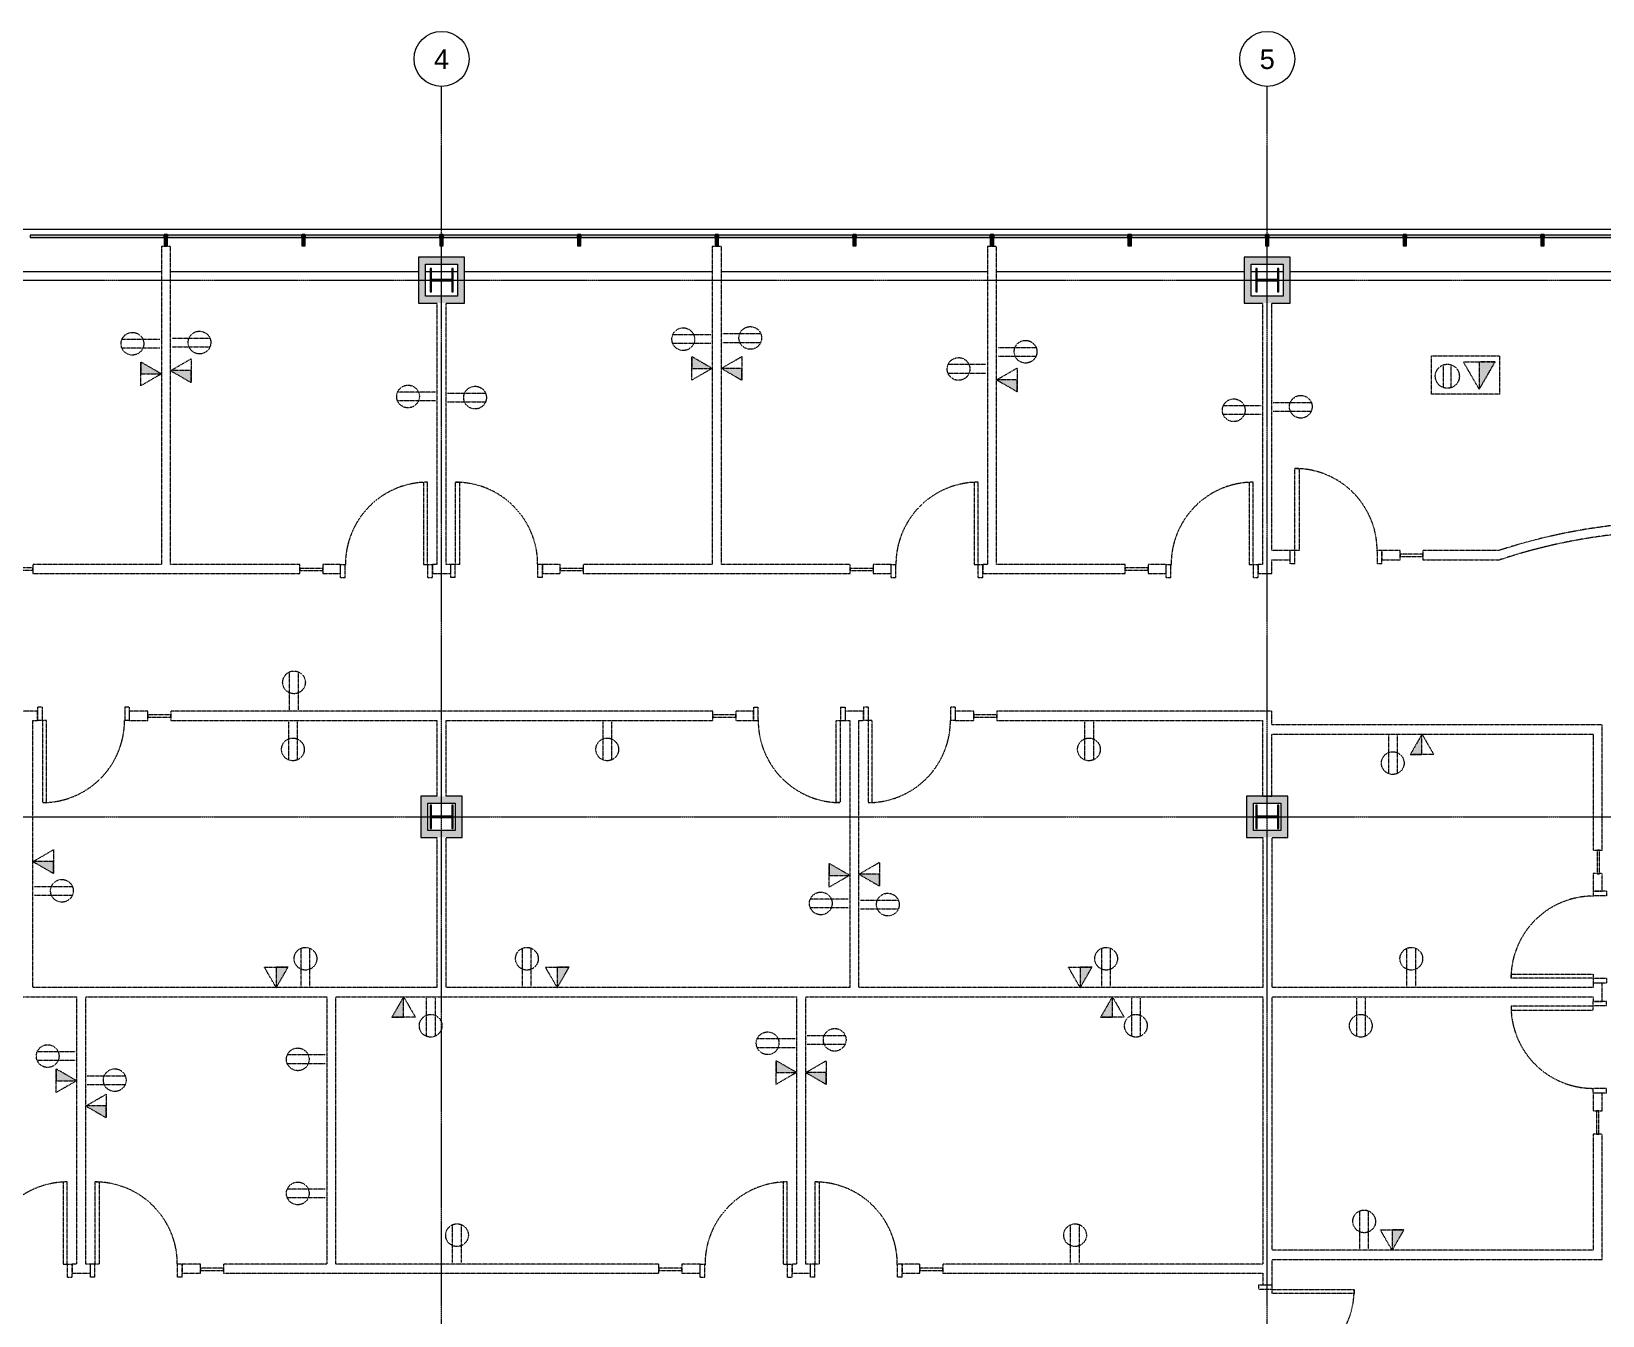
# Model space of a CAD drawing. Header units: inches. Extents: x 628 to 4383, y -418 to 2229.
# Drawn here: x 2282 to 2967, y 1669 to 2229 of the extents above; entities that cross this region are included whole.
import ezdxf

# ---------------------------------------------------------------- set-up
doc = ezdxf.new("R2010")
doc.units = ezdxf.units.IN
doc.header["$MEASUREMENT"] = 0
doc.linetypes.add('Demolished', pattern=[0.1875, 0.125, -0.0625])
doc.linetypes.add('Grid Line 1_2_', pattern=[0.875, 0.5, -0.125, 0.125, -0.125])
for name, color, linetype, lineweight in [('A-ANNO-NOTE', 131, 'Demolished', 9), ('A-DOOR', 31, 'Demolished', 9), ('A-DOOR-FRAM', 31, 'Demolished', 20), ('A-GLAZ-CURT', 52, 'Demolished', 9), ('A-GLAZ-CWMG', 51, 'Continuous', 13), ('A-WALL', 113, 'Demolished', 9), ('A-WALL-PATT', 111, 'Continuous', 13), ('I-WALL', 2, 'Continuous', 13), ('S-COLS', 52, 'Continuous', 13), ('S-GRID', 1, 'Continuous', 9), ('S-GRID-IDEN', 1, 'Continuous', 9)]:
    doc.layers.add(name, color=color, linetype=linetype, lineweight=lineweight)
doc.styles.add('Swis721 Lt BT', font='swissl.ttf', dxfattribs={"height": 8.514638})

# ---------------------------------------------------------------- blocks, each defined once
blk = doc.blocks.new('Single Flush - OTJ_SOLIDFLUSH_ALUM-4837881-6TH FLOOR DEMOLITION')
at = {"layer": 'A-DOOR', "color": 250, "lineweight": 20}
for p, q in [((16.15625, 37.8125), (16.15625, 2)), ((17.90625, 37.8125), (16.15625, 37.8125)), ((17.90625, 2), (17.90625, 37.8125)), ((16.15625, 2), (17.90625, 2))]:
    blk.add_line(p, q, dxfattribs=at)
at = {"layer": 'A-DOOR', "color": 7}
blk.add_arc((17.90625, 2), 35.8125, 90, 180.5, dxfattribs=at)
at = {"layer": 'A-DOOR-FRAM', "color": 250}
for p, q in [((-20, -3.75), (-20, 2)), ((-20, 2), (-18, 2)), ((-18, -3.75), (-18, 2)), ((18.000004, -3.75), (18.000004, 2)), ((18.000004, 2), (20.000004, 2)), ((20.000004, -3.75), (20.000004, 2)), ((-20, -3.75), (-18, -3.75)), ((18.000004, -3.75), (20.000004, -3.75))]:
    blk.add_line(p, q, dxfattribs=at)
blk = doc.blocks.new('Single Flush - OTJ_SOLIDFLUSH_ALUM-4837941-6TH FLOOR DEMOLITION')
at = {"layer": 'A-DOOR', "color": 250, "lineweight": 20}
for p, q in [((16.15625, -2), (17.90625, -2)), ((16.15625, -37.8125), (16.15625, -2)), ((17.90625, -2), (17.90625, -37.8125)), ((17.90625, -37.8125), (16.15625, -37.8125))]:
    blk.add_line(p, q, dxfattribs=at)
at = {"layer": 'A-DOOR', "color": 7}
blk.add_arc((17.90625, -2), 35.8125, 179.5, 270, dxfattribs=at)
at = {"layer": 'A-DOOR-FRAM', "color": 250}
for p, q in [((-20, 3.75), (-20, -2)), ((-20, 3.75), (-18, 3.75)), ((-18, 3.75), (-18, -2)), ((18.000004, 3.75), (18.000004, -2)), ((18.000004, 3.75), (20.000004, 3.75)), ((20.000004, 3.75), (20.000004, -2)), ((-20, -2), (-18, -2)), ((18.000004, -2), (20.000004, -2))]:
    blk.add_line(p, q, dxfattribs=at)
blk = doc.blocks.new('System Panel - Glazed-4866112-6TH FLOOR DEMOLITION')
at = {"layer": 'A-GLAZ-CURT', "color": 250, "lineweight": 20}
for p, q in [((5, 1.75), (-5, 1.75)), ((-5, 1.75), (-5, 0.75)), ((-5, 0.75), (5, 0.75)), ((5, 0.75), (5, 1.75))]:
    blk.add_line(p, q, dxfattribs=at)
blk = doc.blocks.new('System Panel - Glazed-4869387-6TH FLOOR DEMOLITION')
at = {"layer": 'A-GLAZ-CURT', "color": 250, "lineweight": 20}
for p, q in [((5.125, 1.75), (-5.125, 1.75)), ((-5.125, 1.75), (-5.125, 0.75)), ((-5.125, 0.75), (5.125, 0.75)), ((5.125, 0.75), (5.125, 1.75))]:
    blk.add_line(p, q, dxfattribs=at)
blk = doc.blocks.new('HP-Bearing Pile-Column - HP10X57-4885479-6TH FLOOR DEMOLITION')
at = {"layer": 'S-COLS', "lineweight": 9}
blk.add_hatch(color=7, dxfattribs=at).paths.add_polyline_path([(-5.1, -5), (5.1, -5), (5.1, -4.435), (0.2825, -4.435), (0.2825, 4.435), (5.1, 4.435), (5.1, 5), (-5.1, 5), (-5.1, 4.435), (-0.2825, 4.435), (-0.2825, -4.435), (-5.1, -4.435)], flags=0)
at = {"layer": 'S-COLS', "color": 8, "lineweight": 20}
for p, q in [((5.1, 5), (-5.1, 5)), ((-5.1, 5), (-5.1, 4.435)), ((-5.1, 4.435), (-0.2825, 4.435)), ((-0.2825, 4.435), (-0.2825, -4.435)), ((0.2825, -4.435), (0.2825, 4.435)), ((0.2825, 4.435), (5.1, 4.435)), ((5.1, 4.435), (5.1, 5)), ((-0.2825, -4.435), (-5.1, -4.435)), ((-5.1, -4.435), (-5.1, -5)), ((-5.1, -5), (5.1, -5)), ((5.1, -4.435), (0.2825, -4.435)), ((5.1, -5), (5.1, -4.435))]:
    blk.add_line(p, q, dxfattribs=at)
blk = doc.blocks.new('System Panel - Glazed-V17-6TH FLOOR DEMOLITION')
at = {"layer": 'A-GLAZ-CURT', "linetype": 'Continuous'}
blk.add_hatch(color=7, dxfattribs=at).paths.add_polyline_path([(29.25, 1.75), (-29.25, 1.75), (-29.25, 0.75), (29.25, 0.75)], flags=0)
at = {"layer": 'A-GLAZ-CURT', "color": 8, "linetype": 'Continuous', "lineweight": 20}
for p, q in [((29.25, 1.75), (-29.25, 1.75)), ((-29.25, 1.75), (-29.25, 0.75)), ((-29.25, 0.75), (29.25, 0.75)), ((29.25, 0.75), (29.25, 1.75))]:
    blk.add_line(p, q, dxfattribs=at)
blk = doc.blocks.new('System Panel - Glazed-4980339-6TH FLOOR DEMOLITION')
at = {"layer": 'A-GLAZ-CURT', "linetype": 'Continuous'}
blk.add_hatch(color=7, dxfattribs=at).paths.add_polyline_path([(29.34, 0.75), (29.34, 1.75), (-29.34, 1.75), (-29.34, 0.75), (23.09, 0.75)], flags=0)
at = {"layer": 'A-GLAZ-CURT', "color": 8, "linetype": 'Continuous', "lineweight": 20}
for p, q in [((29.34, 1.75), (-29.34, 1.75)), ((-29.34, 1.75), (-29.34, 0.75)), ((-29.34, 0.75), (29.34, 0.75)), ((29.34, 0.75), (29.34, 1.75))]:
    blk.add_line(p, q, dxfattribs=at)
blk = doc.blocks.new('System Panel - Glazed-4980340-6TH FLOOR DEMOLITION')
at = {"layer": 'A-GLAZ-CURT', "linetype": 'Continuous'}
blk.add_hatch(color=7, dxfattribs=at).paths.add_polyline_path([(-29.25, 0.75), (29.25, 0.75), (29.25, 1.75), (-29.25, 1.75)], flags=0)
at = {"layer": 'A-GLAZ-CURT', "color": 8, "linetype": 'Continuous', "lineweight": 20}
for p, q in [((29.25, 1.75), (-29.25, 1.75)), ((-29.25, 1.75), (-29.25, 0.75)), ((-29.25, 0.75), (29.25, 0.75)), ((29.25, 0.75), (29.25, 1.75))]:
    blk.add_line(p, q, dxfattribs=at)
blk = doc.blocks.new('System Panel - Glazed-4980341-6TH FLOOR DEMOLITION')
at = {"layer": 'A-GLAZ-CURT', "linetype": 'Continuous'}
blk.add_hatch(color=7, dxfattribs=at).paths.add_polyline_path([(25.75, 0.75), (25.75, 1.75), (-25.75, 1.75), (-25.75, 0.75)], flags=0)
at = {"layer": 'A-GLAZ-CURT', "color": 8, "linetype": 'Continuous', "lineweight": 20}
for p, q in [((25.75, 1.75), (-25.75, 1.75)), ((-25.75, 1.75), (-25.75, 0.75)), ((-25.75, 0.75), (25.75, 0.75)), ((25.75, 0.75), (25.75, 1.75))]:
    blk.add_line(p, q, dxfattribs=at)
blk = doc.blocks.new('Rectangular Mullion - 1_5_ x 2_5_ rectangular-4980335-6TH FLOOR DEMOLITION')
at = {"layer": 'A-GLAZ-CWMG', "lineweight": 9}
blk.add_hatch(color=7, dxfattribs=at).paths.add_polyline_path([(0.75, 3), (0.75, -2), (-0.75, -2), (-0.75, 3)], flags=0)
at = {"layer": 'A-GLAZ-CWMG', "color": 8, "lineweight": 20}
for p, q in [((-0.75, 3), (0.75, 3)), ((-0.75, -2), (-0.75, 3)), ((0.75, 3), (0.75, -2)), ((0.75, -2), (-0.75, -2))]:
    blk.add_line(p, q, dxfattribs=at)
blk = doc.blocks.new('Grid - Grid Head - Circle-50561-6TH FLOOR DEMOLITION')
at = {"layer": 'S-GRID-IDEN'}
blk.add_circle((0, 0), 0.125, dxfattribs=at)

msp = doc.modelspace()

# ---------------------------------------------------------------- hatches: boundary and pattern name
at = {"layer": 'A-ANNO-NOTE'}
for points in [[(2338.98, 2079.55), (2330.05, 2084.71), (2330.05, 2079.55)], [(2579.12, 2081.96), (2570.19, 2087.12), (2570.19, 2081.96)], [(2913.55, 2072.87), (2920.47, 2084.87), (2913.55, 2084.87)], [(2351.91, 2075.8), (2351.91, 2080.96), (2342.98, 2080.96)], [(2592.06, 2076.8), (2592.06, 2081.96), (2583.12, 2081.96)], [(2712.09, 2071.8), (2712.09, 2076.96), (2703.15, 2076.96)], [(2888.59, 1913.54), (2888.59, 1922.47), (2883.44, 1913.54)], [(2291.94, 1861.77), (2291.94, 1866.92), (2283.01, 1866.92)], [(2639.09, 1860.92), (2630.16, 1866.08), (2630.16, 1860.92)], [(2652.03, 1856.27), (2652.03, 1861.42), (2643.09, 1861.42)], [(2389.07, 1811.95), (2394.22, 1820.88), (2389.07, 1820.88)], [(2511.6, 1811.95), (2516.76, 1820.88), (2511.6, 1820.88)], [(2739.59, 1811.95), (2744.75, 1820.88), (2739.59, 1820.88)], [(2444.6, 1799.02), (2444.6, 1807.95), (2439.44, 1799.02)], [(2753.59, 1799.02), (2753.59, 1807.95), (2748.44, 1799.02)], [(2302.04, 1771.36), (2293.11, 1776.52), (2293.11, 1771.36)], [(2615.93, 1774.95), (2606.99, 1780.11), (2606.99, 1774.95)], [(2628.86, 1769.79), (2628.86, 1774.95), (2619.93, 1774.95), (2627.23, 1770.73)], [(2314.97, 1755.21), (2314.97, 1760.36), (2306.04, 1760.36)], [(2875.59, 1697.42), (2880.75, 1706.36), (2875.59, 1706.36)]]:
    msp.add_hatch(color=7, dxfattribs=at).paths.add_polyline_path(points, flags=0)
at = {"layer": 'A-WALL-PATT', "lineweight": 9}
for points in [[(2451.14, 2110.46), (2454.14, 2110.46), (2454.14, 2130.46), (2451.14, 2130.46), (2451.14, 2120.64)], [(2461.89, 2127.46), (2471.14, 2127.46), (2471.14, 2130.46), (2454.14, 2130.46), (2454.14, 2127.46), (2460.39, 2127.46)], [(2811.13, 2110.46), (2814.13, 2110.46), (2814.13, 2130.46), (2811.13, 2130.46), (2811.13, 2120.64)], [(2814.13, 2127.46), (2831.13, 2127.46), (2831.13, 2130.46), (2814.13, 2130.46)], [(2471.14, 2110.46), (2471.14, 2127.46), (2468.14, 2127.46), (2468.14, 2110.46)], [(2831.13, 2110.46), (2831.13, 2127.46), (2828.13, 2127.46), (2828.13, 2110.46)], [(2459.14, 2110.46), (2468.14, 2110.46), (2468.14, 2113.46), (2454.14, 2113.46), (2454.14, 2110.46)], [(2828.13, 2110.46), (2828.13, 2113.46), (2814.13, 2113.46), (2814.13, 2110.46), (2827.49, 2110.46)], [(2452.1, 1877.42), (2455.1, 1877.42), (2455.1, 1895.42), (2452.1, 1895.42)], [(2455.1, 1892.42), (2470.1, 1892.42), (2470.1, 1895.42), (2455.1, 1895.42)], [(2467.1, 1877.42), (2470.1, 1877.42), (2470.1, 1892.42), (2467.1, 1892.42), (2467.1, 1880.42)], [(2812.09, 1877.42), (2815.09, 1877.42), (2815.09, 1895.42), (2812.09, 1895.42)], [(2823.13, 1892.42), (2830.09, 1892.42), (2830.09, 1895.42), (2815.09, 1895.42), (2815.09, 1892.42), (2819.22, 1892.42)], [(2827.09, 1877.42), (2830.09, 1877.42), (2830.09, 1892.42), (2827.09, 1892.42), (2827.09, 1880.42)], [(2463.09, 1877.42), (2467.1, 1877.42), (2467.1, 1880.42), (2455.1, 1880.42), (2455.1, 1877.42), (2459.14, 1877.42)], [(2823.13, 1877.42), (2827.09, 1877.42), (2827.09, 1880.42), (2815.09, 1880.42), (2815.09, 1877.42), (2819.22, 1877.42)]]:
    msp.add_hatch(color=7, dxfattribs=at).paths.add_polyline_path(points, flags=0)

# ---------------------------------------------------------------- linework, layer by layer
at = {"layer": 'A-ANNO-NOTE', "color": 7}
for p, q in [((2578.47, 2096.62), (2561.94, 2096.62)), ((2583.78, 2097.13), (2600.3, 2097.13)), ((2338.33, 2094.62), (2321.8, 2094.62)), ((2338.33, 2090.79), (2321.8, 2090.79)), ((2343.63, 2095.13), (2360.16, 2095.13)), ((2343.63, 2091.3), (2360.16, 2091.3)), ((2578.47, 2092.79), (2561.94, 2092.79)), ((2583.78, 2093.3), (2600.3, 2093.3)), ((2703.81, 2091.13), (2720.33, 2091.13)), ((2338.98, 2079.55), (2330.05, 2084.71)), ((2330.05, 2084.71), (2330.05, 2079.55)), ((2338.98, 2079.55), (2330.05, 2084.71)), ((2330.05, 2074.39), (2330.05, 2084.71)), ((2342.98, 2080.96), (2351.91, 2086.12)), ((2351.91, 2086.12), (2351.91, 2075.8)), ((2579.12, 2081.96), (2570.19, 2087.12)), ((2570.19, 2087.12), (2570.19, 2081.96)), ((2579.12, 2081.96), (2570.19, 2087.12)), ((2570.19, 2076.8), (2570.19, 2087.12)), ((2583.12, 2081.96), (2592.06, 2087.12)), ((2592.06, 2087.12), (2592.06, 2076.8)), ((2698.5, 2083.62), (2681.97, 2083.62)), ((2703.81, 2087.3), (2720.33, 2087.3)), ((2892.67, 2087.48), (2922.38, 2087.48)), ((2892.67, 2070.67), (2892.67, 2087.48)), ((2897.95, 2073.56), (2897.95, 2083.51)), ((2901.33, 2073.56), (2901.33, 2083.51)), ((2906.62, 2084.87), (2920.47, 2084.87)), ((2913.55, 2072.87), (2906.62, 2084.87)), ((2913.55, 2084.87), (2913.55, 2072.87)), ((2913.55, 2072.87), (2920.47, 2084.87)), ((2920.47, 2084.87), (2913.55, 2084.87)), ((2920.47, 2084.87), (2913.55, 2072.87)), ((2922.38, 2087.48), (2922.38, 2070.67)), ((2330.05, 2079.55), (2338.98, 2079.55)), ((2338.98, 2079.55), (2330.05, 2074.39)), ((2342.98, 2080.96), (2351.91, 2075.8)), ((2351.91, 2080.96), (2342.98, 2080.96)), ((2342.98, 2080.96), (2351.91, 2075.8)), ((2351.91, 2075.8), (2351.91, 2080.96)), ((2570.19, 2081.96), (2579.12, 2081.96)), ((2579.12, 2081.96), (2570.19, 2076.8)), ((2583.12, 2081.96), (2592.06, 2076.8)), ((2592.06, 2081.96), (2583.12, 2081.96)), ((2583.12, 2081.96), (2592.06, 2076.8)), ((2592.06, 2076.8), (2592.06, 2081.96)), ((2698.5, 2079.79), (2681.97, 2079.79)), ((2703.15, 2076.96), (2712.09, 2082.12)), ((2703.15, 2076.96), (2712.09, 2071.8)), ((2712.09, 2076.96), (2703.15, 2076.96)), ((2703.15, 2076.96), (2712.09, 2071.8)), ((2712.09, 2082.12), (2712.09, 2071.8)), ((2712.09, 2071.8), (2712.09, 2076.96)), ((2458.48, 2071.62), (2441.96, 2071.62)), ((2463.79, 2071.13), (2480.32, 2071.13)), ((2922.38, 2070.67), (2892.67, 2070.67)), ((2458.48, 2067.79), (2441.96, 2067.79)), ((2463.79, 2067.3), (2480.32, 2067.3)), ((2818.48, 2065.62), (2801.95, 2065.62)), ((2823.78, 2067.13), (2840.31, 2067.13)), ((2823.78, 2063.3), (2840.31, 2063.3)), ((2818.48, 2061.79), (2801.95, 2061.79)), ((2394.89, 1933.1), (2394.89, 1949.62)), ((2398.73, 1933.1), (2398.73, 1949.62)), ((2394.41, 1927.79), (2394.41, 1911.26)), ((2398.24, 1927.79), (2398.24, 1911.26)), ((2531.47, 1927.79), (2531.47, 1911.26)), ((2535.3, 1927.79), (2535.3, 1911.26)), ((2741.47, 1927.79), (2741.47, 1911.26)), ((2745.31, 1927.79), (2745.31, 1911.26)), ((2873.93, 1921.82), (2873.93, 1905.29)), ((2877.77, 1921.82), (2877.77, 1905.29)), ((2888.59, 1922.47), (2883.44, 1913.54)), ((2888.59, 1922.47), (2883.44, 1913.54)), ((2888.59, 1913.54), (2888.59, 1922.47)), ((2888.59, 1922.47), (2893.75, 1913.54)), ((2883.44, 1913.54), (2888.59, 1913.54)), ((2893.75, 1913.54), (2883.44, 1913.54)), ((2283.01, 1866.92), (2291.94, 1872.08)), ((2291.94, 1872.08), (2291.94, 1861.77)), ((2283.01, 1866.92), (2291.94, 1861.77)), ((2291.94, 1866.92), (2283.01, 1866.92)), ((2283.01, 1866.92), (2291.94, 1861.77)), ((2291.94, 1861.77), (2291.94, 1866.92)), ((2639.09, 1860.92), (2630.16, 1866.08)), ((2630.16, 1866.08), (2630.16, 1860.92)), ((2639.09, 1860.92), (2630.16, 1866.08)), ((2630.16, 1855.77), (2630.16, 1866.08)), ((2643.09, 1861.42), (2652.03, 1866.58)), ((2652.03, 1866.58), (2652.03, 1856.27)), ((2630.16, 1860.92), (2639.09, 1860.92)), ((2639.09, 1860.92), (2630.16, 1855.77)), ((2643.09, 1861.42), (2652.03, 1856.27)), ((2652.03, 1861.42), (2643.09, 1861.42)), ((2643.09, 1861.42), (2652.03, 1856.27)), ((2652.03, 1856.27), (2652.03, 1861.42)), ((2283.66, 1856.1), (2300.19, 1856.1)), ((2283.66, 1852.26), (2300.19, 1852.26)), ((2638.44, 1850.58), (2621.92, 1850.58)), ((2643.75, 1850.1), (2660.27, 1850.1)), ((2638.44, 1846.75), (2621.92, 1846.75)), ((2643.75, 1846.26), (2660.27, 1846.26)), ((2399.89, 1812.6), (2399.89, 1829.13)), ((2403.73, 1812.6), (2403.73, 1829.13)), ((2496.42, 1812.6), (2496.42, 1829.13)), ((2500.26, 1812.6), (2500.26, 1829.13)), ((2748.96, 1812.6), (2748.96, 1829.13)), ((2752.79, 1812.6), (2752.79, 1829.13)), ((2882.03, 1812.6), (2882.03, 1829.13)), ((2885.86, 1812.6), (2885.86, 1829.13)), ((2389.07, 1811.95), (2383.91, 1820.88)), ((2383.91, 1820.88), (2394.22, 1820.88)), ((2389.07, 1811.95), (2394.22, 1820.88)), ((2394.22, 1820.88), (2389.07, 1820.88)), ((2389.07, 1820.88), (2389.07, 1811.95)), ((2389.07, 1811.95), (2394.22, 1820.88)), ((2511.6, 1811.95), (2506.44, 1820.88)), ((2506.44, 1820.88), (2516.76, 1820.88)), ((2511.6, 1811.95), (2516.76, 1820.88)), ((2516.76, 1820.88), (2511.6, 1820.88)), ((2511.6, 1820.88), (2511.6, 1811.95)), ((2511.6, 1811.95), (2516.76, 1820.88)), ((2739.59, 1811.95), (2734.44, 1820.88)), ((2734.44, 1820.88), (2744.75, 1820.88)), ((2739.59, 1811.95), (2744.75, 1820.88)), ((2744.75, 1820.88), (2739.59, 1820.88)), ((2739.59, 1820.88), (2739.59, 1811.95)), ((2739.59, 1811.95), (2744.75, 1820.88)), ((2444.6, 1807.95), (2439.44, 1799.02)), ((2444.6, 1807.95), (2439.44, 1799.02)), ((2444.6, 1799.02), (2444.6, 1807.95)), ((2444.6, 1807.95), (2449.76, 1799.02)), ((2454.48, 1807.3), (2454.48, 1790.77)), ((2458.31, 1807.3), (2458.31, 1790.77)), ((2753.59, 1807.95), (2748.44, 1799.02)), ((2753.59, 1807.95), (2748.44, 1799.02)), ((2753.59, 1799.02), (2753.59, 1807.95)), ((2753.59, 1807.95), (2758.75, 1799.02)), ((2761.93, 1807.3), (2761.93, 1790.77)), ((2765.77, 1807.3), (2765.77, 1790.77)), ((2859.99, 1807.3), (2859.99, 1790.77)), ((2863.82, 1807.3), (2863.82, 1790.77)), ((2439.44, 1799.02), (2444.6, 1799.02)), ((2449.76, 1799.02), (2439.44, 1799.02)), ((2748.44, 1799.02), (2753.59, 1799.02)), ((2758.75, 1799.02), (2748.44, 1799.02)), ((2615.27, 1789.61), (2598.75, 1789.61)), ((2620.58, 1791.12), (2637.11, 1791.12)), ((2301.39, 1784.02), (2284.86, 1784.02)), ((2410.41, 1782.61), (2393.89, 1782.61)), ((2615.27, 1785.77), (2598.75, 1785.77)), ((2620.58, 1787.29), (2637.11, 1787.29)), ((2301.39, 1780.19), (2284.86, 1780.19)), ((2302.04, 1771.36), (2293.11, 1776.52)), ((2293.11, 1776.52), (2293.11, 1771.36)), ((2302.04, 1771.36), (2293.11, 1776.52)), ((2293.11, 1766.21), (2293.11, 1776.52)), ((2410.41, 1778.77), (2393.89, 1778.77)), ((2615.93, 1774.95), (2606.99, 1780.11)), ((2606.99, 1780.11), (2606.99, 1774.95)), ((2615.93, 1774.95), (2606.99, 1780.11)), ((2606.99, 1769.79), (2606.99, 1780.11)), ((2606.99, 1774.95), (2615.93, 1774.95)), ((2615.93, 1774.95), (2606.99, 1769.79)), ((2619.93, 1774.95), (2628.86, 1780.11)), ((2619.93, 1774.95), (2628.86, 1769.79)), ((2628.86, 1774.95), (2619.93, 1774.95)), ((2619.93, 1774.95), (2628.86, 1769.79)), ((2628.86, 1780.11), (2628.86, 1769.79)), ((2628.86, 1769.79), (2628.86, 1774.95)), ((2293.11, 1771.36), (2302.04, 1771.36)), ((2302.04, 1771.36), (2293.11, 1766.21)), ((2306.69, 1773.54), (2323.22, 1773.54)), ((2306.69, 1769.71), (2323.22, 1769.71)), ((2306.04, 1760.36), (2314.97, 1765.52)), ((2314.97, 1765.52), (2314.97, 1755.21)), ((2306.04, 1760.36), (2314.97, 1755.21)), ((2314.97, 1760.36), (2306.04, 1760.36)), ((2306.04, 1760.36), (2314.97, 1755.21)), ((2314.97, 1755.21), (2314.97, 1760.36)), ((2410.41, 1724.14), (2393.89, 1724.14)), ((2410.41, 1720.31), (2393.89, 1720.31)), ((2861.47, 1698.08), (2861.47, 1714.6)), ((2865.31, 1698.08), (2865.31, 1714.6)), ((2465.96, 1692.08), (2465.96, 1708.6)), ((2469.79, 1692.08), (2469.79, 1708.6)), ((2735.42, 1692.08), (2735.42, 1708.6)), ((2739.25, 1692.08), (2739.25, 1708.6)), ((2875.59, 1697.42), (2870.44, 1706.36)), ((2870.44, 1706.36), (2880.75, 1706.36)), ((2875.59, 1697.42), (2880.75, 1706.36)), ((2880.75, 1706.36), (2875.59, 1706.36)), ((2875.59, 1706.36), (2875.59, 1697.42)), ((2875.59, 1697.42), (2880.75, 1706.36))]:
    msp.add_line(p, q, dxfattribs=at)
for centre, radius in [((2326.36, 2092.7), 4.95), ((2355.59, 2093.22), 4.95), ((2566.51, 2094.7), 4.95), ((2595.74, 2095.22), 4.95), ((2715.77, 2089.22), 4.95), ((2686.54, 2081.7), 4.95), ((2899.64, 2078.53), 5.25), ((2446.52, 2069.7), 4.95), ((2475.75, 2069.22), 4.95), ((2835.75, 2065.22), 4.95), ((2806.51, 2063.7), 4.95), ((2396.81, 1945.06), 4.95), ((2396.33, 1915.83), 4.95), ((2533.38, 1915.83), 4.95), ((2743.39, 1915.83), 4.95), ((2875.85, 1909.86), 4.95), ((2295.62, 1854.18), 4.95), ((2626.48, 1848.67), 4.95), ((2655.71, 1848.18), 4.95), ((2401.81, 1824.56), 4.95), ((2498.34, 1824.56), 4.95), ((2750.88, 1824.56), 4.95), ((2883.94, 1824.56), 4.95), ((2456.39, 1795.33), 4.95), ((2763.85, 1795.33), 4.95), ((2861.9, 1795.33), 4.95), ((2603.31, 1787.69), 4.95), ((2632.54, 1789.21), 4.95), ((2289.42, 1782.11), 4.95), ((2398.45, 1780.69), 4.95), ((2318.65, 1771.62), 4.95), ((2398.45, 1722.23), 4.95), ((2863.39, 1710.04), 4.95), ((2467.88, 1704.04), 4.95), ((2737.34, 1704.04), 4.95)]:
    msp.add_circle(centre, radius, dxfattribs=at)
at = {"layer": 'A-WALL', "linetype": 'Continuous'}
for p, q in [((1920.79, 2142.61), (4082.77, 2142.61)), ((2338.98, 2124.11), (2222.95, 2124.11)), ((2451.14, 2124.11), (2342.98, 2124.11)), ((2456.14, 2124.11), (2454.14, 2124.11)), ((2465.57, 2124.11), (2456.7, 2124.11)), ((2468.14, 2124.11), (2466.14, 2124.11)), ((2579.12, 2124.11), (2471.14, 2124.11)), ((2699.15, 2124.11), (2583.12, 2124.11)), ((2811.13, 2124.11), (2703.15, 2124.11)), ((2816.13, 2124.11), (2814.13, 2124.11)), ((2825.57, 2124.11), (2816.7, 2124.11)), ((2828.13, 2124.11), (2826.13, 2124.11)), ((2999.27, 2124.11), (2831.13, 2124.11))]:
    msp.add_line(p, q, dxfattribs=at)
at = {"layer": 'A-WALL', "color": 250, "lineweight": 20}
for p, q in [((2342.98, 2135.11), (2338.98, 2135.11)), ((2338.98, 2135.11), (2338.98, 1996.51)), ((2342.98, 1996.51), (2342.98, 2135.11)), ((2583.12, 2135.11), (2579.12, 2135.11)), ((2579.12, 2135.11), (2579.12, 1996.51)), ((2583.12, 1996.51), (2583.12, 2135.11)), ((2703.15, 2135.11), (2699.15, 2135.11)), ((2699.15, 2135.11), (2699.15, 1996.51)), ((2703.15, 1996.51), (2703.15, 2135.11)), ((2459.14, 2110.46), (2459.14, 1996.51)), ((2463.14, 1996.51), (2463.14, 2110.46)), ((2819.13, 2110.46), (2819.13, 1996.51)), ((2823.13, 2002.48), (2823.13, 2110.46)), ((2831.13, 2002.48), (2823.13, 2002.48)), ((2831.13, 1998.48), (2831.13, 2002.48)), ((2879.01, 2002.48), (2871.13, 2002.48)), ((2871.13, 2002.48), (2871.13, 1998.48)), ((2879.01, 1998.48), (2879.01, 2002.48)), ((2921.81, 2002.48), (2889.01, 2002.48)), ((2889.01, 2002.48), (2889.01, 1998.48)), ((2338.98, 1996.51), (2282.95, 1996.51)), ((2282.95, 1996.51), (2282.95, 1992.51)), ((2399.4, 1996.51), (2342.98, 1996.51)), ((2399.4, 1992.51), (2399.4, 1996.51)), ((2417.14, 1996.51), (2409.4, 1996.51)), ((2409.4, 1996.51), (2409.4, 1992.51)), ((2417.14, 1992.51), (2417.14, 1996.51)), ((2459.14, 1996.51), (2457.14, 1996.51)), ((2457.14, 1996.51), (2457.14, 1992.51)), ((2465.14, 1996.51), (2463.14, 1996.51)), ((2465.14, 1992.51), (2465.14, 1996.51)), ((2512.86, 1996.51), (2505.14, 1996.51)), ((2505.14, 1996.51), (2505.14, 1992.51)), ((2512.86, 1992.51), (2512.86, 1996.51)), ((2579.12, 1996.51), (2522.86, 1996.51)), ((2522.86, 1996.51), (2522.86, 1992.51)), ((2639.36, 1996.51), (2583.12, 1996.51)), ((2639.36, 1992.51), (2639.36, 1996.51)), ((2657.15, 1996.51), (2649.36, 1996.51)), ((2649.36, 1996.51), (2649.36, 1992.51)), ((2657.15, 1992.51), (2657.15, 1996.51)), ((2699.15, 1996.51), (2697.15, 1996.51)), ((2697.15, 1996.51), (2697.15, 1992.51)), ((2759.16, 1996.51), (2703.15, 1996.51)), ((2759.16, 1992.51), (2759.16, 1996.51)), ((2777.13, 1996.51), (2769.16, 1996.51)), ((2769.16, 1996.51), (2769.16, 1992.51)), ((2777.13, 1992.51), (2777.13, 1996.51)), ((2819.13, 1996.51), (2817.13, 1996.51)), ((2817.13, 1996.51), (2817.13, 1992.51)), ((2823.13, 1992.51), (2823.13, 1998.48)), ((2823.13, 1998.48), (2831.13, 1998.48)), ((2871.13, 1998.48), (2879.01, 1998.48)), ((2889.01, 1998.48), (2922.45, 1998.48)), ((2282.95, 1992.51), (2399.4, 1992.51)), ((2409.4, 1992.51), (2417.14, 1992.51)), ((2457.14, 1992.51), (2465.14, 1992.51)), ((2505.14, 1992.51), (2512.86, 1992.51)), ((2522.86, 1992.51), (2639.36, 1992.51)), ((2649.36, 1992.51), (2657.15, 1992.51)), ((2697.15, 1992.51), (2759.16, 1992.51)), ((2769.16, 1992.51), (2777.13, 1992.51)), ((2817.13, 1992.51), (2823.13, 1992.51)), ((2285.01, 1932.44), (2277.01, 1932.44)), ((2285.01, 1928.44), (2285.01, 1932.44)), ((2333.12, 1932.44), (2325.01, 1932.44)), ((2325.01, 1932.44), (2325.01, 1928.44)), ((2333.12, 1928.44), (2333.12, 1932.44)), ((2579.37, 1932.44), (2343.12, 1932.44)), ((2343.12, 1932.44), (2343.12, 1928.44)), ((2579.37, 1928.44), (2579.37, 1932.44)), ((2597.09, 1932.44), (2589.37, 1932.44)), ((2589.37, 1932.44), (2589.37, 1928.44)), ((2597.09, 1928.44), (2597.09, 1932.44)), ((2645.09, 1932.44), (2637.09, 1932.44)), ((2637.09, 1932.44), (2637.09, 1928.44)), ((2645.09, 1928.44), (2645.09, 1932.44)), ((2693.22, 1932.44), (2685.09, 1932.44)), ((2685.09, 1932.44), (2685.09, 1928.44)), ((2693.22, 1928.44), (2693.22, 1932.44)), ((2823.13, 1932.44), (2703.22, 1932.44)), ((2703.22, 1932.44), (2703.22, 1928.44)), ((2823.13, 1926.47), (2823.13, 1932.44)), ((2283.01, 1928.44), (2285.01, 1928.44)), ((2283.01, 1811.95), (2283.01, 1928.44)), ((2325.01, 1928.44), (2333.12, 1928.44)), ((2343.12, 1928.44), (2459.09, 1928.44)), ((2459.09, 1928.44), (2459.09, 1895.42)), ((2463.09, 1928.44), (2579.37, 1928.44)), ((2463.09, 1895.42), (2463.09, 1928.44)), ((2589.37, 1928.44), (2597.09, 1928.44)), ((2637.09, 1928.44), (2639.09, 1928.44)), ((2639.09, 1928.44), (2639.09, 1811.95)), ((2643.09, 1928.44), (2645.09, 1928.44)), ((2643.09, 1811.95), (2643.09, 1928.44)), ((2685.09, 1928.44), (2693.22, 1928.44)), ((2703.22, 1928.44), (2819.13, 1928.44)), ((2819.13, 1928.44), (2819.13, 1895.44)), ((2967.22, 1926.47), (2823.13, 1926.47)), ((2967.22, 1871.9), (2967.22, 1926.47)), ((2823.13, 1922.47), (2963.22, 1922.47)), ((2823.13, 1895.44), (2823.13, 1922.47)), ((2963.22, 1922.47), (2963.22, 1871.9)), ((2819.13, 1895.44), (2823.13, 1895.44)), ((2459.14, 1877.42), (2459.14, 1811.95)), ((2463.14, 1811.95), (2463.14, 1877.42)), ((2819.22, 1877.42), (2819.22, 1811.95)), ((2823.22, 1811.95), (2823.22, 1877.42)), ((2963.22, 1871.9), (2967.22, 1871.9)), ((2967.22, 1861.65), (2963.22, 1861.65)), ((2963.22, 1861.65), (2963.22, 1853.95)), ((2967.22, 1853.95), (2967.22, 1861.65)), ((2963.22, 1853.95), (2967.22, 1853.95)), ((2459.14, 1811.95), (2283.01, 1811.95)), ((2639.09, 1811.95), (2463.14, 1811.95)), ((2819.22, 1811.95), (2643.09, 1811.95)), ((2963.22, 1811.95), (2823.22, 1811.95)), ((2967.22, 1813.95), (2963.22, 1813.95)), ((2963.22, 1813.95), (2963.22, 1811.95)), ((2967.22, 1805.95), (2967.22, 1813.95)), ((2102.92, 1807.95), (2302.04, 1807.95)), ((2302.04, 1807.95), (2302.04, 1691.42)), ((2306.04, 1807.95), (2411.07, 1807.95)), ((2306.04, 1691.42), (2306.04, 1807.95)), ((2411.07, 1807.95), (2411.07, 1691.42)), ((2415.07, 1807.95), (2615.93, 1807.95)), ((2415.07, 1691.42), (2415.07, 1807.95)), ((2615.93, 1807.95), (2615.93, 1691.42)), ((2619.93, 1807.95), (2819.22, 1807.95)), ((2619.93, 1691.42), (2619.93, 1807.95)), ((2819.22, 1807.95), (2819.22, 1691.42)), ((2823.22, 1697.42), (2823.22, 1807.95)), ((2823.22, 1807.95), (2963.22, 1807.95)), ((2963.22, 1807.95), (2963.22, 1805.95)), ((2963.22, 1805.95), (2967.22, 1805.95)), ((2967.22, 1765.95), (2963.22, 1765.95)), ((2963.22, 1765.95), (2963.22, 1758.27)), ((2967.22, 1758.27), (2967.22, 1765.95)), ((2963.22, 1758.27), (2967.22, 1758.27)), ((2967.22, 1748.02), (2963.22, 1748.02)), ((2963.22, 1748.02), (2963.22, 1697.42)), ((2967.22, 1693.42), (2967.22, 1748.02)), ((2963.22, 1697.42), (2823.22, 1697.42)), ((2823.22, 1693.42), (2967.22, 1693.42)), ((2823.22, 1682.42), (2823.22, 1693.42)), ((2302.04, 1691.42), (2300.04, 1691.42)), ((2300.04, 1691.42), (2300.04, 1687.42)), ((2300.04, 1687.42), (2308.04, 1687.42)), ((2308.04, 1691.42), (2306.04, 1691.42)), ((2308.04, 1687.42), (2308.04, 1691.42)), ((2356.07, 1691.42), (2348.04, 1691.42)), ((2348.04, 1691.42), (2348.04, 1687.42)), ((2348.04, 1687.42), (2356.07, 1687.42)), ((2356.07, 1687.42), (2356.07, 1691.42)), ((2411.07, 1691.42), (2366.07, 1691.42)), ((2366.07, 1691.42), (2366.07, 1687.42)), ((2366.07, 1687.42), (2555.93, 1687.42)), ((2555.93, 1691.42), (2415.07, 1691.42)), ((2555.93, 1687.42), (2555.93, 1691.42)), ((2573.93, 1691.42), (2565.93, 1691.42)), ((2565.93, 1691.42), (2565.93, 1687.42)), ((2565.93, 1687.42), (2573.93, 1687.42)), ((2573.93, 1687.42), (2573.93, 1691.42)), ((2615.93, 1691.42), (2613.93, 1691.42)), ((2613.93, 1691.42), (2613.93, 1687.42)), ((2613.93, 1687.42), (2621.93, 1687.42)), ((2621.93, 1691.42), (2619.93, 1691.42)), ((2621.93, 1687.42), (2621.93, 1691.42)), ((2669.65, 1691.42), (2661.93, 1691.42)), ((2661.93, 1691.42), (2661.93, 1687.42)), ((2661.93, 1687.42), (2669.65, 1687.42)), ((2669.65, 1687.42), (2669.65, 1691.42)), ((2819.22, 1691.42), (2679.65, 1691.42)), ((2679.65, 1691.42), (2679.65, 1687.42)), ((2679.65, 1687.42), (2819.22, 1687.42)), ((2819.22, 1687.42), (2819.22, 1682.42)), ((2819.22, 1682.42), (2823.22, 1682.42))]:
    msp.add_line(p, q, dxfattribs=at)
at = {"layer": 'A-WALL', "color": 250, "lineweight": 20, "flags": 128}
msp.add_lwpolyline([(2999.27, 2015.1), (2989.42, 2014.86), (2979.59, 2014.24), (2969.79, 2013.22), (2960.04, 2011.83), (2950.36, 2010.06), (2940.74, 2007.9), (2931.22, 2005.38), (2921.81, 2002.48)], dxfattribs=at)
at = {"layer": 'A-WALL', "color": 250, "lineweight": 20}
msp.add_arc((3000.51, 1763.51), 247.59, 71.62421, 108.37579, dxfattribs=at)
at = {"layer": 'I-WALL', "color": 8, "lineweight": 20}
for p, q in [((2451.14, 2130.46), (2451.14, 2110.46)), ((2471.14, 2130.46), (2451.14, 2130.46)), ((2471.14, 2110.46), (2471.14, 2130.46)), ((2811.13, 2130.46), (2811.13, 2110.46)), ((2831.13, 2130.46), (2811.13, 2130.46)), ((2831.13, 2110.46), (2831.13, 2130.46)), ((2454.14, 2113.46), (2454.14, 2127.46)), ((2454.14, 2127.46), (2468.14, 2127.46)), ((2468.14, 2127.46), (2468.14, 2113.46)), ((2814.13, 2113.46), (2814.13, 2127.46)), ((2814.13, 2127.46), (2828.13, 2127.46)), ((2828.13, 2127.46), (2828.13, 2113.46)), ((2451.14, 2110.46), (2459.14, 2110.46)), ((2468.14, 2113.46), (2454.14, 2113.46)), ((2463.14, 2110.46), (2471.14, 2110.46)), ((2811.13, 2110.46), (2819.13, 2110.46)), ((2828.13, 2113.46), (2814.13, 2113.46)), ((2823.13, 2110.46), (2831.13, 2110.46)), ((2452.1, 1895.42), (2452.1, 1877.42)), ((2459.09, 1895.42), (2452.1, 1895.42)), ((2455.1, 1880.42), (2455.1, 1892.42)), ((2455.1, 1892.42), (2467.1, 1892.42)), ((2470.1, 1895.42), (2463.09, 1895.42)), ((2467.1, 1892.42), (2467.1, 1880.42)), ((2470.1, 1877.42), (2470.1, 1895.42)), ((2812.09, 1895.42), (2812.09, 1877.42)), ((2830.09, 1895.42), (2812.09, 1895.42)), ((2815.09, 1880.42), (2815.09, 1892.42)), ((2815.09, 1892.42), (2827.09, 1892.42)), ((2827.09, 1892.42), (2827.09, 1880.42)), ((2830.09, 1877.42), (2830.09, 1895.42)), ((2452.1, 1877.42), (2459.14, 1877.42)), ((2467.1, 1880.42), (2455.1, 1880.42)), ((2463.14, 1877.42), (2470.1, 1877.42)), ((2812.09, 1877.42), (2819.22, 1877.42)), ((2827.09, 1880.42), (2815.09, 1880.42)), ((2823.22, 1877.42), (2830.09, 1877.42))]:
    msp.add_line(p, q, dxfattribs=at)
at = {"layer": 'S-GRID', "linetype": 'Grid Line 1_2_'}
for p, q in [((2461.14, 640.48), (2461.14, 2204.87)), ((2821.13, 640.48), (2821.13, 2204.87)), ((1615.68, 2120.46), (4358.95, 2120.46)), ((1615.68, 1886.42), (4358.95, 1886.42))]:
    msp.add_line(p, q, dxfattribs=at)

# ---------------------------------------------------------------- block references
at = {"layer": 'A-DOOR', "color": 7}
for name, p, rotation in [('Single Flush - OTJ_SOLIDFLUSH_ALUM-4837941-6TH FLOOR DEMOLITION', (2851.13, 2000.48), 180), ('Single Flush - OTJ_SOLIDFLUSH_ALUM-4837941-6TH FLOOR DEMOLITION', (2485.14, 1994.51), 180), ('Single Flush - OTJ_SOLIDFLUSH_ALUM-4837881-6TH FLOOR DEMOLITION', (2305.01, 1930.44), 180), ('Single Flush - OTJ_SOLIDFLUSH_ALUM-4837881-6TH FLOOR DEMOLITION', (2665.09, 1930.44), 180), ('Single Flush - OTJ_SOLIDFLUSH_ALUM-4837941-6TH FLOOR DEMOLITION', (2965.22, 1833.95), 269.9999999999999), ('Single Flush - OTJ_SOLIDFLUSH_ALUM-4837881-6TH FLOOR DEMOLITION', (2965.22, 1785.95), 89.99999999999991), ('Single Flush - OTJ_SOLIDFLUSH_ALUM-4837941-6TH FLOOR DEMOLITION', (2328.04, 1689.42), 180), ('Single Flush - OTJ_SOLIDFLUSH_ALUM-4837941-6TH FLOOR DEMOLITION', (2641.93, 1689.42), 180), ('Single Flush - OTJ_SOLIDFLUSH_ALUM-4837941-6TH FLOOR DEMOLITION', (2821.22, 1662.42), 89.99999999999991)]:
    msp.add_blockref(name, p, dxfattribs=dict(at, rotation=rotation))
for name, p in [('Single Flush - OTJ_SOLIDFLUSH_ALUM-4837881-6TH FLOOR DEMOLITION', (2437.14, 1994.51)), ('Single Flush - OTJ_SOLIDFLUSH_ALUM-4837881-6TH FLOOR DEMOLITION', (2677.15, 1994.51)), ('Single Flush - OTJ_SOLIDFLUSH_ALUM-4837881-6TH FLOOR DEMOLITION', (2797.13, 1994.51)), ('Single Flush - OTJ_SOLIDFLUSH_ALUM-4837941-6TH FLOOR DEMOLITION', (2617.09, 1930.44)), ('Single Flush - OTJ_SOLIDFLUSH_ALUM-4837881-6TH FLOOR DEMOLITION', (2280.04, 1689.42)), ('Single Flush - OTJ_SOLIDFLUSH_ALUM-4837881-6TH FLOOR DEMOLITION', (2593.93, 1689.42))]:
    msp.add_blockref(name, p, dxfattribs=at)
at = {"layer": 'A-GLAZ-CURT', "linetype": 'Continuous'}
for name, p in [('System Panel - Glazed-V17-6TH FLOOR DEMOLITION', (2310.96, 2138.33)), ('System Panel - Glazed-V17-6TH FLOOR DEMOLITION', (2370.96, 2138.33)), ('System Panel - Glazed-4980339-6TH FLOOR DEMOLITION', (2431.05, 2138.33)), ('System Panel - Glazed-V17-6TH FLOOR DEMOLITION', (2491.14, 2138.33)), ('System Panel - Glazed-V17-6TH FLOOR DEMOLITION', (2551.14, 2138.33)), ('System Panel - Glazed-V17-6TH FLOOR DEMOLITION', (2611.14, 2138.33)), ('System Panel - Glazed-V17-6TH FLOOR DEMOLITION', (2671.14, 2138.33)), ('System Panel - Glazed-V17-6TH FLOOR DEMOLITION', (2731.14, 2138.33)), ('System Panel - Glazed-4980340-6TH FLOOR DEMOLITION', (2791.13, 2138.33)), ('System Panel - Glazed-V17-6TH FLOOR DEMOLITION', (2851.13, 2138.33)), ('System Panel - Glazed-V17-6TH FLOOR DEMOLITION', (2911.13, 2138.33)), ('System Panel - Glazed-4980341-6TH FLOOR DEMOLITION', (2967.63, 2138.33))]:
    msp.add_blockref(name, p, dxfattribs=at)
at = {"layer": 'A-GLAZ-CURT', "color": 7}
for name, p, rotation in [('System Panel - Glazed-4866112-6TH FLOOR DEMOLITION', (2884.01, 2001.73), 180), ('System Panel - Glazed-4866112-6TH FLOOR DEMOLITION', (2277.95, 1995.76), 180), ('System Panel - Glazed-4866112-6TH FLOOR DEMOLITION', (2404.4, 1995.51), 180), ('System Panel - Glazed-4866112-6TH FLOOR DEMOLITION', (2517.86, 1995.51), 180), ('System Panel - Glazed-4866112-6TH FLOOR DEMOLITION', (2644.36, 1995.51), 180), ('System Panel - Glazed-4866112-6TH FLOOR DEMOLITION', (2764.16, 1995.76), 180), ('System Panel - Glazed-4866112-6TH FLOOR DEMOLITION', (2338.12, 1931.69), 180), ('System Panel - Glazed-4866112-6TH FLOOR DEMOLITION', (2584.37, 1931.69), 180), ('System Panel - Glazed-4866112-6TH FLOOR DEMOLITION', (2698.22, 1931.58), 180), ('System Panel - Glazed-4869387-6TH FLOOR DEMOLITION', (2966.68, 1866.77), 90.00000000000001), ('System Panel - Glazed-4869387-6TH FLOOR DEMOLITION', (2966.47, 1753.14), 90.00000000000001), ('System Panel - Glazed-4866112-6TH FLOOR DEMOLITION', (2361.07, 1690.42), 180), ('System Panel - Glazed-4866112-6TH FLOOR DEMOLITION', (2560.93, 1690.42), 180), ('System Panel - Glazed-4866112-6TH FLOOR DEMOLITION', (2674.65, 1690.42), 180)]:
    msp.add_blockref(name, p, dxfattribs=dict(at, rotation=rotation))
at = {"layer": 'A-GLAZ-CWMG', "lineweight": 9, "extrusion": (0, 0, -1), "rotation": 180}
for p in [(-2340.96, 2138.33), (-2400.96, 2138.33), (-2461.14, 2138.33), (-2521.14, 2138.33), (-2581.14, 2138.33), (-2641.14, 2138.33), (-2701.14, 2138.33), (-2761.14, 2138.33), (-2821.13, 2138.33), (-2881.13, 2138.33), (-2941.13, 2138.33)]:
    msp.add_blockref('Rectangular Mullion - 1_5_ x 2_5_ rectangular-4980335-6TH FLOOR DEMOLITION', p, dxfattribs=at)
at = {"layer": 'S-COLS', "lineweight": 9, "rotation": 89.99999999999991}
for p in [(2461.14, 2120.46), (2821.13, 2120.46), (2461.14, 1886.42), (2821.13, 1886.42)]:
    msp.add_blockref('HP-Bearing Pile-Column - HP10X57-4885479-6TH FLOOR DEMOLITION', p, dxfattribs=at)
at = {"layer": 'S-GRID-IDEN', "xscale": 95.99999999999994, "yscale": 95.99999999999994, "zscale": 95.99999999999994}
for p in [(2461.14, 2216.87), (2821.13, 2216.87)]:
    msp.add_blockref('Grid - Grid Head - Circle-50561-6TH FLOOR DEMOLITION', p, dxfattribs=at)

# ---------------------------------------------------------------- next in the draw order: texts
at = {"layer": 'S-GRID-IDEN', "char_height": 8.51, "width": 7.56, "attachment_point": 2, "line_spacing_factor": 1.00667, "style": 'Swis721 Lt BT', "bg_fill": 3, "box_fill_scale": 1.25, "bg_fill_color": 0, "bg_fill_transparency": 0}
for s, insert in [('4', (2461.13, 2221)), ('5', (2821.13, 2221))]:
    msp.add_mtext(s, dxfattribs=dict(at, insert=insert))

doc.saveas('drawing.dxf')
